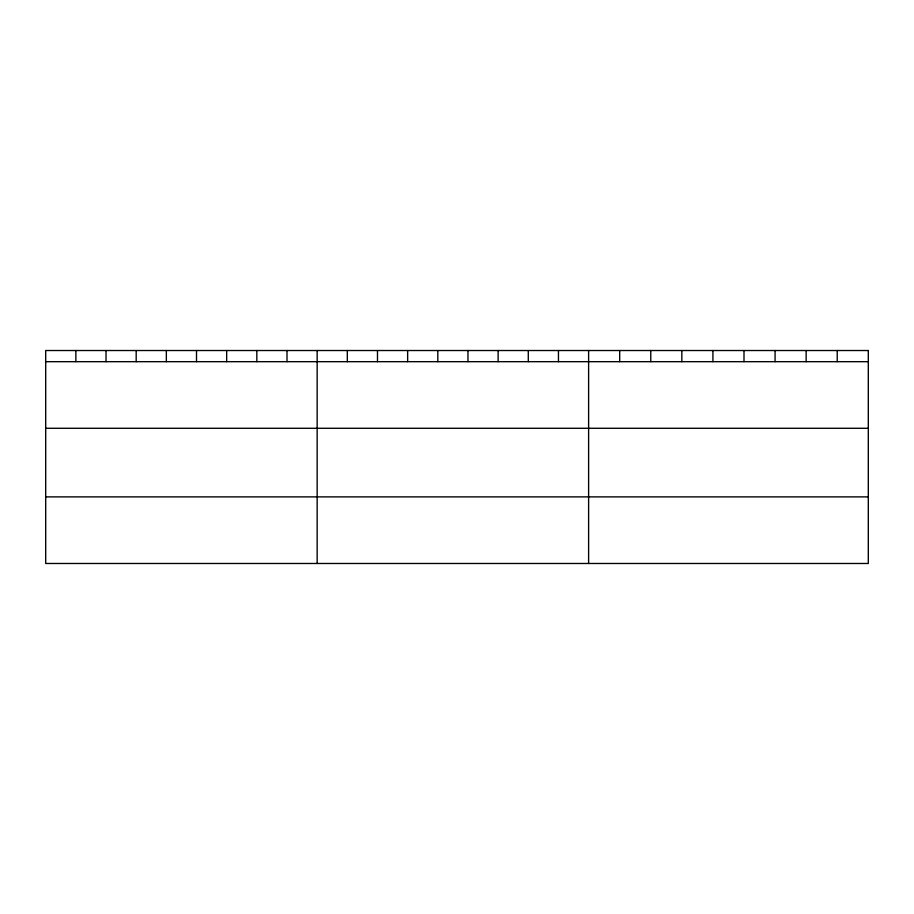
<?xml version="1.0" encoding="UTF-8"?>
<svg xmlns="http://www.w3.org/2000/svg" width="914" height="914" viewBox="0 0 914 914"><rect width="100%" height="100%" fill="white"/><g stroke="black" fill="none" stroke-linecap="round" stroke-linejoin="round"><path stroke-width="1.37" d="M45.7 361.681L868.3 361.681M45.7 428.278L868.3 428.278M45.7 496.885L868.3 496.885M837.224 350.519L837.224 361.681M806.148 350.519L806.148 361.681M775.072 350.519L775.072 361.681M743.996 350.519L743.996 361.681M712.92 350.519L712.92 361.681M681.844 350.519L681.844 361.681M650.768 350.519L650.768 361.681M619.692 350.519L619.692 361.681M588.616 350.519L588.616 563.481M558.454 350.519L558.454 361.681M528.292 350.519L528.292 361.681M498.13 350.519L498.13 361.681M467.968 350.519L467.968 361.681M437.806 350.519L437.806 361.681M407.644 350.519L407.644 361.681M377.482 350.519L377.482 361.681M347.32 350.519L347.32 361.681M317.158 350.519L317.158 563.481M286.996 350.519L286.996 361.681M256.834 350.519L256.834 361.681M226.672 350.519L226.672 361.681M196.51 350.519L196.51 361.681M166.348 350.519L166.348 361.681M136.186 350.519L136.186 361.681M106.024 350.519L106.024 361.681M75.862 350.519L75.862 361.681M868.3 350.519L45.7 350.519L45.7 563.481L868.3 563.481L868.3 350.519"/></g></svg>
